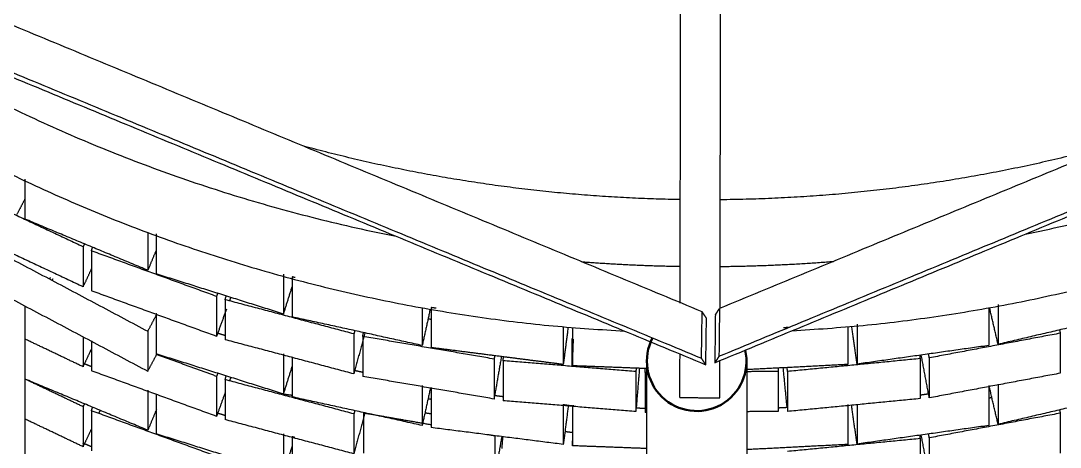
# Model space of a CAD drawing. Header units: millimetres. Extents: x 507.9 to 541, y 40.2 to 69.3.
# Drawn here: x 514.467 to 516.027, y 44.989 to 45.629 of the extents above; entities that cross this region are included whole.
import ezdxf

# ---------------------------------------------------------------- set-up
doc = ezdxf.new("R2010")
doc.units = ezdxf.units.MM
doc.layers.add('Make2D$Visible$ClippingPlaneIntersections', color=7, linetype='Continuous', lineweight=50, true_color=0x000000)
doc.layers.add('Make2D$Visible$Curves', color=7, linetype='Continuous', true_color=0x000000)

msp = doc.modelspace()

# ---------------------------------------------------------------- linework, layer by layer
at = {"layer": 'Make2D$Visible$ClippingPlaneIntersections'}
msp.add_arc((515.48158, 45.11814), 0.07475, 152.14857, 12.82228, dxfattribs=at)
at = {"layer": 'Make2D$Visible$Curves', "color": 18, "lineweight": -3, "true_color": 0x000000}
for points in [[(515.48987, 45.19229), (514.51001, 45.59904), (513.53014, 46.00579)], [(517.48031, 46.00917), (516.49809, 45.6032), (515.51587, 45.19723)], [(515.51504, 45.1255), (516.51265, 45.53851), (517.51025, 45.95152)], [(513.49803, 45.9477), (514.49344, 45.53518), (515.48885, 45.12265)], [(513.50447, 45.93794), (514.49988, 45.52542), (515.49528, 45.1129)], [(515.50881, 45.11582), (516.50641, 45.52883), (517.50401, 45.94184)], [(515.45671, 45.20523), (515.45731, 45.52896), (515.45791, 45.85269)], [(515.5167, 45.19757), (515.5172, 45.47267), (515.51771, 45.74778)], [(514.08025, 45.46978), (514.36881, 45.31643), (514.65736, 45.16307)], [(514.08025, 45.40978), (514.36881, 45.25643), (514.65736, 45.10307)], [(514.4728, 45.39145), (514.4728, 45.36145), (514.4728, 45.33145)], [(514.5602, 45.28985), (514.46964, 45.33226), (514.37908, 45.37467)], [(514.4728, 45.3613), (514.46671, 45.34969), (514.46062, 45.33808)], [(514.65745, 45.25461), (514.56513, 45.29303), (514.4728, 45.33145)], [(514.5602, 45.22985), (514.46964, 45.27226), (514.37908, 45.31467)], [(514.65745, 45.31117), (514.65745, 45.28289), (514.65745, 45.25461)], [(514.67018, 45.30909), (514.67018, 45.27909), (514.67018, 45.24909)], [(514.56235, 45.29445), (514.56128, 45.29215), (514.5602, 45.28985)], [(514.5602, 45.28985), (514.5602, 45.25985), (514.5602, 45.22985)], [(514.57268, 45.28378), (514.57364, 45.28643), (514.57461, 45.28909)], [(514.57268, 45.28378), (514.57268, 45.25378), (514.57268, 45.22378)], [(514.76063, 45.21542), (514.66665, 45.2496), (514.57268, 45.28378)], [(514.67018, 45.2852), (514.66382, 45.26991), (514.65745, 45.25461)], [(515.90912, 45.28186), (515.90914, 45.28173), (515.90915, 45.28161)], [(514.5729, 45.25697), (514.56655, 45.24341), (514.5602, 45.22985)], [(514.86094, 45.18899), (514.76556, 45.21904), (514.67018, 45.24909)], [(514.86094, 45.24899), (514.86094, 45.21899), (514.86094, 45.18899)], [(514.51019, 45.24129), (514.51071, 45.24253), (514.51122, 45.24377)], [(514.51394, 45.23929), (514.51458, 45.24065), (514.51521, 45.24201)], [(514.68712, 45.24284), (514.68725, 45.24326), (514.68738, 45.24368)], [(514.87411, 45.24462), (514.87411, 45.21462), (514.87411, 45.18462)], [(514.87851, 45.24365), (514.87631, 45.24414), (514.87411, 45.24462)], [(514.76063, 45.15542), (514.66665, 45.1896), (514.57268, 45.22378)], [(514.59184, 45.21647), (514.59196, 45.2168), (514.59208, 45.21712)], [(514.7625, 45.22057), (514.76157, 45.21799), (514.76063, 45.21542)], [(514.76063, 45.21542), (514.76063, 45.18542), (514.76063, 45.15542)], [(514.7736, 45.21048), (514.77434, 45.21326), (514.77508, 45.21603)], [(514.87399, 45.23042), (514.86747, 45.20971), (514.86094, 45.18899)], [(514.4728, 45.20115), (514.4728, 45.1763), (514.4728, 45.15145)], [(514.7736, 45.21048), (514.7736, 45.18048), (514.7736, 45.15048)], [(514.96689, 45.15912), (514.87025, 45.1848), (514.7736, 45.21048)], [(514.78193, 45.21399), (514.78098, 45.21138), (514.78004, 45.20877)], [(515.5332, 45.20437), (515.53324, 45.20437), (515.53329, 45.20437)], [(515.93421, 45.20348), (515.93421, 45.17348), (515.93421, 45.14348)], [(514.65736, 45.16307), (514.66416, 45.17585), (514.67095, 45.18864)], [(514.67018, 45.18909), (514.67018, 45.15909), (514.67018, 45.12909)], [(514.67104, 45.18882), (514.67061, 45.18895), (514.67018, 45.18909)], [(514.77548, 45.19623), (514.76805, 45.17583), (514.76063, 45.15542)], [(515.06946, 45.14174), (514.97179, 45.16318), (514.87411, 45.18462)], [(515.06946, 45.1983), (515.06946, 45.17002), (515.06946, 45.14174)], [(515.08141, 45.19617), (515.07543, 45.16895), (515.06946, 45.14174)], [(515.08297, 45.19856), (515.08297, 45.16856), (515.08297, 45.13856)], [(515.09033, 45.19762), (515.08665, 45.19809), (515.08297, 45.19856)], [(515.48885, 45.12265), (515.48936, 45.15747), (515.48987, 45.19229)], [(515.49631, 45.18253), (515.49309, 45.18741), (515.48987, 45.19229)], [(515.50963, 45.18755), (515.50922, 45.15169), (515.50881, 45.11582)], [(515.50963, 45.18755), (515.51275, 45.19239), (515.51587, 45.19723)], [(515.51587, 45.19723), (515.51545, 45.16136), (515.51504, 45.1255)], [(515.92045, 45.19828), (515.92045, 45.17001), (515.92045, 45.14174)], [(515.93421, 45.14348), (515.92779, 45.17096), (515.92137, 45.19844)], [(516.12897, 45.18899), (516.03159, 45.16623), (515.93421, 45.14348)], [(514.88638, 45.18051), (514.88653, 45.18119), (514.88668, 45.18186)], [(514.89099, 45.18092), (514.89099, 45.1801), (514.89099, 45.17929)], [(515.07836, 45.18217), (515.08078, 45.18164), (515.08321, 45.1811)], [(515.28136, 45.16995), (515.28136, 45.14159), (515.28136, 45.11324)], [(515.2885, 45.16922), (515.28493, 45.14123), (515.28136, 45.11324)], [(515.2951, 45.1686), (515.2951, 45.13994), (515.2951, 45.11128)], [(515.49528, 45.1129), (515.4958, 45.14771), (515.49631, 45.18253)], [(515.61969, 45.16868), (515.61579, 45.16848), (515.61188, 45.16828)], [(515.70855, 45.16978), (515.70855, 45.14151), (515.70855, 45.11324)], [(515.72242, 45.11374), (515.71841, 45.14207), (515.71441, 45.17039)], [(515.72242, 45.17374), (515.72242, 45.14374), (515.72242, 45.11374)], [(514.5602, 45.15471), (514.5602, 45.13228), (514.5602, 45.10985)], [(514.65736, 45.16307), (514.65736, 45.13307), (514.65736, 45.10307)], [(514.7736, 45.15651), (514.76721, 45.15852), (514.76083, 45.16053)], [(514.96819, 45.164), (514.96754, 45.16156), (514.96689, 45.15912)], [(514.98325, 45.16067), (514.97507, 45.12989), (514.96689, 45.09912)], [(514.96689, 45.15912), (514.96689, 45.12912), (514.96689, 45.09912)], [(514.98025, 45.15535), (514.98078, 45.15843), (514.98131, 45.16151)], [(514.98025, 45.15535), (514.98025, 45.12535), (514.98025, 45.09535)], [(515.17735, 45.1214), (515.0788, 45.13838), (514.98025, 45.15535)], [(515.70842, 45.15276), (515.70848, 45.15277), (515.70855, 45.15278)], [(516.02745, 45.16011), (515.92917, 45.14162), (515.8309, 45.12313)], [(516.02652, 45.16505), (516.02699, 45.16258), (516.02745, 45.16011)], [(516.02745, 45.16011), (516.02745, 45.13011), (516.02745, 45.10011)], [(514.5602, 45.10985), (514.5165, 45.13065), (514.4728, 45.15145)], [(514.4728, 45.15145), (514.4728, 45.12145), (514.4728, 45.09145)], [(514.57268, 45.14856), (514.57268, 45.12617), (514.57268, 45.10378)], [(514.96689, 45.09912), (514.87025, 45.1248), (514.7736, 45.15048)], [(515.19201, 45.12464), (515.13749, 45.1316), (515.08297, 45.13856)], [(515.09035, 45.13639), (515.09043, 45.13699), (515.0905, 45.1376)], [(515.29402, 45.15244), (515.29402, 45.13167), (515.29402, 45.11091)], [(515.2951, 45.11128), (515.29585, 45.13119), (515.2966, 45.1511)], [(515.92045, 45.14174), (515.82143, 45.12774), (515.72242, 45.11374)], [(515.91213, 45.14057), (515.91227, 45.13958), (515.91241, 45.13859)], [(514.57268, 45.1365), (514.56644, 45.12317), (514.5602, 45.10985)], [(514.65736, 45.10307), (514.6642, 45.11594), (514.67105, 45.12881)], [(514.76063, 45.09542), (514.71531, 45.1119), (514.66998, 45.12839)], [(514.86094, 45.06899), (514.76556, 45.09904), (514.67018, 45.12909)], [(514.68701, 45.12249), (514.68725, 45.12324), (514.68748, 45.124)], [(514.86094, 45.12899), (514.86094, 45.09899), (514.86094, 45.06899)], [(514.87411, 45.12462), (514.87411, 45.09462), (514.87411, 45.06462)], [(515.17821, 45.12641), (515.17778, 45.12391), (515.17735, 45.1214)], [(515.18821, 45.1245), (515.18327, 45.09577), (515.17832, 45.06704)], [(515.19098, 45.11884), (515.19122, 45.12178), (515.19146, 45.12471)], [(515.28136, 45.11324), (515.23676, 45.11893), (515.19217, 45.12462)], [(515.45645, 45.06353), (515.45651, 45.09624), (515.45657, 45.12894)], [(515.49528, 45.1129), (515.49207, 45.11778), (515.48885, 45.12265)], [(515.51504, 45.1255), (515.51192, 45.12066), (515.50881, 45.11582)], [(515.81707, 45.122), (515.71754, 45.11233), (515.618, 45.10267)], [(515.81658, 45.12706), (515.81682, 45.12453), (515.81707, 45.122)], [(515.81707, 45.122), (515.81707, 45.092), (515.81707, 45.062)], [(515.8309, 45.06313), (515.82486, 45.09525), (515.81881, 45.12737)], [(515.8309, 45.12313), (515.83035, 45.12605), (515.8298, 45.12897)], [(515.8309, 45.12313), (515.8309, 45.09313), (515.8309, 45.06313)], [(514.57268, 45.10989), (514.56658, 45.11243), (514.56048, 45.11496)], [(514.87411, 45.1108), (514.86753, 45.08989), (514.86094, 45.06899)], [(515.17735, 45.1214), (515.17735, 45.0914), (515.17735, 45.0614)], [(515.19098, 45.11884), (515.19098, 45.08884), (515.19098, 45.05884)], [(515.39032, 45.10257), (515.29065, 45.11071), (515.19098, 45.11884)], [(515.4074, 45.10703), (515.35125, 45.10915), (515.2951, 45.11128)], [(515.39074, 45.10766), (515.39053, 45.10512), (515.39032, 45.10257)], [(515.39562, 45.10747), (515.39318, 45.07757), (515.39074, 45.04766)], [(515.40413, 45.10123), (515.40411, 45.10432), (515.40409, 45.10741)], [(515.40683, 42.48097), (515.40683, 43.80023), (515.40683, 45.11949)], [(515.51645, 45.06335), (515.5165, 45.09119), (515.51655, 45.11903)], [(515.70855, 45.11324), (515.6321, 45.10932), (515.55565, 45.10539)], [(515.55683, 45.11949), (515.55683, 43.80023), (515.55683, 42.48097)], [(515.60409, 45.10788), (515.60411, 45.10532), (515.60413, 45.10277)], [(515.61743, 45.04856), (515.61453, 45.07842), (515.61163, 45.10828)], [(515.618, 45.10267), (515.61772, 45.10561), (515.61743, 45.10856)], [(515.70342, 45.11298), (515.70342, 45.11197), (515.70342, 45.11096)], [(515.70547, 45.11308), (515.70552, 45.11213), (515.70557, 45.11117)], [(514.5602, 45.04985), (514.5165, 45.07065), (514.4728, 45.09145)], [(514.65745, 45.01461), (514.56513, 45.05303), (514.4728, 45.09145)], [(514.4728, 45.09145), (514.4728, 45.06145), (514.4728, 45.03145)], [(514.76063, 45.03542), (514.66665, 45.0696), (514.57268, 45.10378)], [(514.76238, 45.10023), (514.76151, 45.09783), (514.76063, 45.09542)], [(514.76063, 45.09542), (514.76063, 45.06542), (514.76063, 45.03542)], [(514.7736, 45.09048), (514.77434, 45.09326), (514.77508, 45.09604)], [(514.7736, 45.09048), (514.7736, 45.06048), (514.7736, 45.03048)], [(514.96689, 45.03912), (514.87025, 45.0648), (514.7736, 45.09048)], [(514.7819, 45.09389), (514.78104, 45.09153), (514.78018, 45.08916)], [(514.98025, 45.10132), (514.97424, 45.10264), (514.96823, 45.10396)], [(515.17735, 45.0614), (515.0788, 45.07838), (514.98025, 45.09535)], [(515.39032, 45.10257), (515.39032, 45.07257), (515.39032, 45.04257)], [(515.40709, 45.10126), (515.40561, 45.10125), (515.40413, 45.10123)], [(515.40413, 45.10123), (515.40413, 45.07123), (515.40413, 45.04123)], [(515.60413, 45.10277), (515.58056, 45.10259), (515.55699, 45.10241)], [(515.60413, 45.10277), (515.60413, 45.07277), (515.60413, 45.04277)], [(515.618, 45.10267), (515.618, 45.07267), (515.618, 45.04267)], [(516.02745, 45.10011), (515.92917, 45.08162), (515.8309, 45.06313)], [(514.49366, 45.08158), (514.4939, 45.08214), (514.49414, 45.08271)], [(515.06946, 45.08174), (515.06946, 45.05174), (515.06946, 45.02174)], [(515.08178, 45.07787), (515.07562, 45.0498), (515.06946, 45.02174)], [(515.08297, 45.07856), (515.08297, 45.04856), (515.08297, 45.01856)], [(515.92045, 45.08174), (515.92045, 45.05174), (515.92045, 45.02174)], [(515.93421, 45.02348), (515.9276, 45.05178), (515.92099, 45.08008)], [(515.93421, 45.08348), (515.93421, 45.05348), (515.93421, 45.02348)], [(514.65745, 45.07461), (514.65745, 45.04461), (514.65745, 45.01461)], [(514.67018, 45.06909), (514.67018, 45.03909), (514.67018, 45.00909)], [(514.77369, 45.07132), (514.76716, 45.05337), (514.76063, 45.03542)], [(514.86094, 45.06899), (514.86753, 45.06811), (514.87411, 45.06724)], [(515.06946, 45.02174), (514.97179, 45.04318), (514.87411, 45.06462)], [(514.88638, 45.06051), (514.88653, 45.06119), (514.88668, 45.06186)], [(515.07838, 45.06216), (515.08041, 45.06172), (515.08244, 45.06127)], [(515.19098, 45.06478), (515.18438, 45.06562), (515.17777, 45.06646)], [(515.45645, 45.06353), (515.48645, 45.06344), (515.51645, 45.06335)], [(515.81707, 45.062), (515.71754, 45.05233), (515.618, 45.04267)], [(515.82995, 45.06895), (515.82353, 45.06804), (515.81711, 45.06713)], [(515.92092, 45.06307), (515.92307, 45.06357), (515.92522, 45.06407)], [(516.12897, 45.06899), (516.03159, 45.04623), (515.93421, 45.02348)], [(514.5623, 45.05434), (514.56125, 45.0521), (514.5602, 45.04985)], [(514.5602, 45.04985), (514.5602, 45.01985), (514.5602, 44.98985)], [(514.57268, 45.04378), (514.57364, 45.04643), (514.57461, 45.04909)], [(514.57268, 45.04378), (514.57268, 45.01378), (514.57268, 44.98378)], [(514.76063, 44.97542), (514.66665, 45.0096), (514.57268, 45.04378)], [(514.5858, 45.04451), (514.5847, 45.04216), (514.58359, 45.03981)], [(514.67025, 45.04536), (514.66385, 45.02999), (514.65745, 45.01461)], [(514.96818, 45.04397), (514.96754, 45.04155), (514.96689, 45.03912)], [(515.39032, 45.04257), (515.29065, 45.05071), (515.19098, 45.05884)], [(515.28118, 45.05316), (515.28814, 45.05222), (515.2951, 45.05128)], [(515.28136, 45.05324), (515.28136, 45.02324), (515.28136, 44.99324)], [(515.28874, 45.05105), (515.28505, 45.02214), (515.28136, 44.99324)], [(515.2951, 45.05128), (515.2951, 45.02128), (515.2951, 44.99128)], [(515.29729, 45.05119), (515.2962, 45.05124), (515.2951, 45.05128)], [(515.40438, 45.04714), (515.39756, 45.0474), (515.39074, 45.04766)], [(515.61719, 45.04855), (515.61091, 45.04823), (515.60462, 45.0479)], [(515.70855, 45.05324), (515.70855, 45.02324), (515.70855, 44.99324)], [(515.72242, 44.99374), (515.7183, 45.02288), (515.71418, 45.05201)], [(515.72242, 45.05374), (515.72242, 45.02374), (515.72242, 44.99374)], [(516.02652, 45.04505), (516.02699, 45.04258), (516.02745, 45.04011)], [(514.5602, 44.98985), (514.5165, 45.01065), (514.4728, 45.03145)], [(514.4728, 45.03145), (514.4728, 45.00145), (514.4728, 44.97145)], [(514.7736, 45.03651), (514.76737, 45.03847), (514.76115, 45.04043)], [(514.96689, 44.97912), (514.87025, 45.0048), (514.7736, 45.03048)], [(514.98325, 45.04067), (514.97507, 45.0099), (514.96689, 44.97912)], [(514.96689, 45.03912), (514.96689, 45.00912), (514.96689, 44.97912)], [(514.98154, 45.04021), (514.98161, 45.04061), (514.98168, 45.04101)], [(514.98154, 45.04021), (514.98154, 45.01021), (514.98154, 44.98021)], [(515.08335, 45.02252), (515.03245, 45.03136), (514.98154, 45.04021)], [(515.07363, 45.04075), (515.07832, 45.04013), (515.083, 45.03951)], [(515.40683, 45.04125), (515.40548, 45.04124), (515.40413, 45.04123)], [(515.60413, 45.04277), (515.58048, 45.04259), (515.55683, 45.04241)], [(516.02745, 45.04011), (515.92917, 45.02162), (515.8309, 45.00313)], [(516.02745, 45.04011), (516.02745, 45.01011), (516.02745, 44.98011)], [(514.57273, 45.0166), (514.56646, 45.00323), (514.5602, 44.98985)], [(515.28136, 44.99324), (515.18216, 45.0059), (515.08297, 45.01856)], [(515.28396, 45.01283), (515.28953, 45.01209), (515.2951, 45.01135)], [(515.92045, 45.02174), (515.82143, 45.00774), (515.72242, 44.99374)], [(515.91213, 45.02057), (515.91228, 45.01952), (515.91243, 45.01847)], [(514.86094, 44.94899), (514.76556, 44.97904), (514.67018, 45.00909)], [(514.68693, 45.00224), (514.68716, 45.00296), (514.68738, 45.00367)], [(514.69587, 45.00099), (514.69587, 44.99998), (514.69587, 44.99897)], [(514.86094, 45.00899), (514.86094, 44.97899), (514.86094, 44.94899)], [(514.87803, 45.00376), (514.87607, 45.00419), (514.87411, 45.00462)], [(514.87411, 45.00377), (514.87411, 44.9742), (514.87411, 44.94462)], [(515.17859, 45.00598), (515.17449, 45.00669), (515.17039, 45.0074)], [(515.17865, 45.00635), (515.17862, 45.00616), (515.17859, 45.00598)], [(515.17859, 45.00598), (515.17859, 44.97598), (515.17859, 44.94598)], [(515.18885, 45.00505), (515.18372, 44.97551), (515.17859, 44.94598)], [(515.1893, 44.98715), (515.18997, 44.99599), (515.19063, 45.00482)], [(515.2951, 44.99128), (515.29548, 45.00142), (515.29586, 45.01156)], [(515.81707, 45.002), (515.71754, 44.99233), (515.618, 44.98267)], [(515.81658, 45.00706), (515.81682, 45.00453), (515.81707, 45.002)], [(515.81707, 45.002), (515.81707, 44.972), (515.81707, 44.942)], [(515.8309, 44.94313), (515.82485, 44.97526), (515.81881, 45.00738)], [(515.8309, 45.00313), (515.83035, 45.00603), (515.82981, 45.00893)], [(515.8309, 45.00313), (515.8309, 44.97313), (515.8309, 44.94313)], [(514.57268, 44.98989), (514.56645, 44.99248), (514.56021, 44.99507)], [(514.87394, 44.99025), (514.86744, 44.96962), (514.86094, 44.94899)], [(514.87391, 44.98975), (514.87401, 44.98972), (514.87411, 44.98968)], [(515.4071, 44.98704), (515.3511, 44.98916), (515.2951, 44.99128)], [(515.70855, 44.99324), (515.63284, 44.98935), (515.55713, 44.98546)], [(515.70342, 44.99337), (515.70342, 44.99231), (515.70342, 44.99126)], [(515.70547, 44.99308), (515.70552, 44.99213), (515.70557, 44.99117)], [(515.70842, 44.99182), (515.70842, 44.99239), (515.70842, 44.99296)]]:
    msp.add_open_spline(points, degree=2, dxfattribs=at)
for points, weights in [([(513.87905, 45.78593), (514.51476, 45.20683), (515.37359, 45.16333)], [0.967443293313, 0.855460222875, 0.853585316245]), ([(515.62463, 45.16376), (516.46822, 45.2094), (517.09715, 45.77347)], [0.855379092922, 0.869537556368, 0.993496004198]), ([(514.15852, 45.66689), (514.55815, 45.3989), (515.0302, 45.3057)], [0.922111631729, 0.872526651359, 0.858804176175]), ([(515.97484, 45.30873), (516.43, 45.40162), (516.81761, 45.65767)], [0.865933210123, 0.886604143826, 0.941789918321]), ([(515.45702, 45.36057), (515.16856, 45.36534), (514.89022, 45.44121)], [0.853655446022, 0.85248599698, 0.864717217331]), ([(516.11968, 45.44673), (515.82429, 45.36335), (515.51737, 45.36037)], [0.874872604721, 0.856799262016, 0.854047577726]), ([(515.30894, 45.26748), (515.38294, 45.26173), (515.45716, 45.26056)], [0.853881916267, 0.853364045344, 0.853662519426]), ([(515.51695, 45.26036), (515.60214, 45.26114), (515.68707, 45.26796)], [0.85403565709, 0.854757070897, 0.856557634685]), ([(515.60377, 45.16273), (515.60468, 45.16277), (515.60558, 45.16281)], [0.855051185015, 0.855064710043, 0.855078357202]), ([(515.55683, 45.11949), (515.55683, 45.12744), (515.55516, 45.13522)], [0.998021399949, 0.956301597315, 0.926629734842])]:
    msp.add_rational_spline(points, weights, degree=2, dxfattribs=at)
msp.add_rational_spline([(511.83963, 45.2777), (511.83963, 45.17096), (511.84491, 45.06436), (512.05826, 40.75314), (516.36947, 40.96649), (520.47261, 41.16954), (520.47261, 45.2777)], [0.980423998556, 0.989861021963, 1, 0.707106781187, 1, 0.717245759224, 0.980423998556], degree=2, knots=[13.3259395, 13.3259395, 13.3259395, 13.5606516, 13.5606516, 20.3409773, 20.3409773, 26.8865911, 26.8865911, 26.8865911], dxfattribs=at)

doc.saveas('drawing.dxf')
